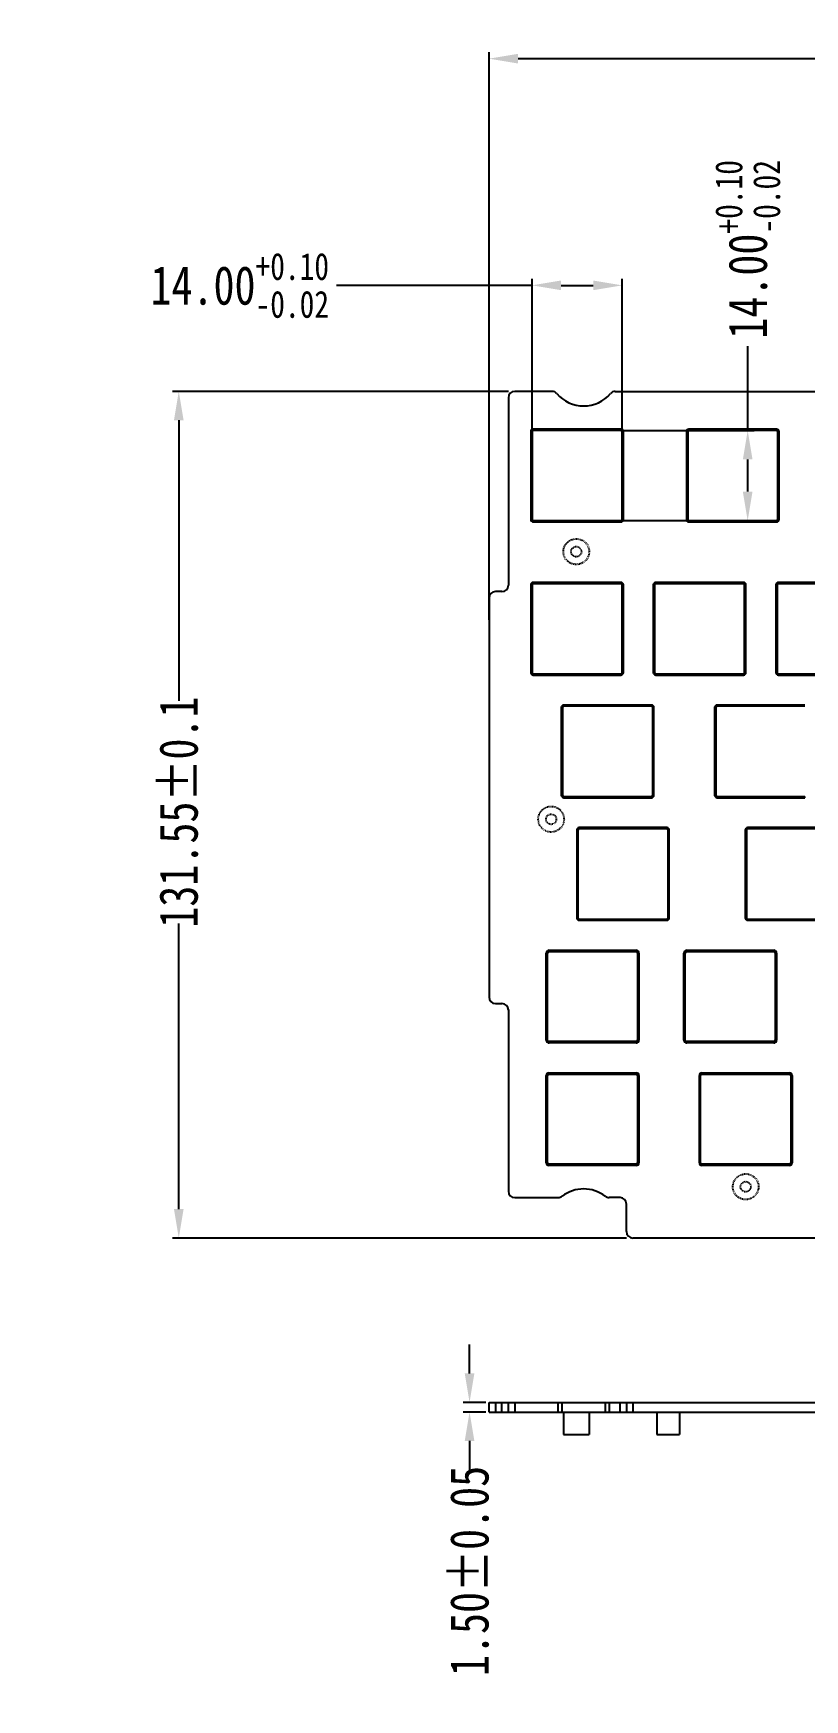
# Model space of a CAD drawing. Header units: inches. Extents: x 1530 to 2079, y 82 to 346.
# Drawn here: x 1529.9 to 1649.8, y 86.2 to 345.1 of the extents above; entities that cross this region are included whole.
import ezdxf

# ---------------------------------------------------------------- set-up
doc = ezdxf.new("R2010")
doc.units = ezdxf.units.IN
doc.header["$LTSCALE"] = 0.909449
doc.header["$MEASUREMENT"] = 0
doc.header["$PDMODE"] = 3
doc.header["$PDSIZE"] = 0.3125
doc.linetypes.add('HIDDEN', pattern=[0.2, 0.1, -0.1])
doc.linetypes.add('PHANTOM', pattern=[0.8, 0.45, -0.05, 0.1, -0.05, 0.1, -0.05])
doc.layers.get('0').update_dxf_attribs({"linetype": 'CONTINUOUS'})
doc.layers.get('Defpoints').update_dxf_attribs({"linetype": 'CONTINUOUS'})
doc.layers.add('DEFAULT_2', color=8, linetype='HIDDEN')
doc.layers.add('DEFAULT_3', color=7, linetype='PHANTOM')
doc.styles.get("Standard").update_dxf_attribs({"font": 'txt', "width": 0.8})
doc.dimstyles.get("Standard").update_dxf_attribs({"dimtxt": 6, "dimasz": 4.5, "dimexe": 1, "dimexo": 1, "dimgap": 0.09, "dimtad": 0, "dimzin": 1, "dimdsep": 46, "dimtxsty": 'Standard', "dimcen": 0.09, "dimclrd": 5, "dimclre": 5, "dimclrt": 1, "dimadec": 0, "dimazin": 0, "dimtp": 0.01, "dimtm": 0.01, "dimtfac": 1, "dimtofl": 0, "dimtmove": 0, "dimatfit": 3, "dimfxl": 1, "dimtolj": 1, "dimtzin": 4, "dimarcsym": 0})

# ---------------------------------------------------------------- blocks, each defined once
blk = doc.blocks.new('*D3')
at = {"layer": 'DEFAULT_3', "color": 3, "linetype": 'ByBlock', "lineweight": -2, "transparency": 16777216}
for p, q in [((1607.43, 305.91), (1577.04, 305.91)), ((1607.43, 283.16), (1607.43, 306.91)), ((1611.93, 305.91), (1616.93, 305.91)), ((1621.43, 283.16), (1621.43, 306.91))]:
    blk.add_line(p, q, dxfattribs=at)
at = {"layer": 'DEFAULT_3', "color": 3, "linetype": 'ByBlock', "transparency": 16777216}
for points in [[(1611.93, 306.66), (1611.93, 305.16), (1607.43, 305.91)], [(1616.93, 305.16), (1616.93, 306.66), (1621.43, 305.91)]]:
    blk.add_solid(points, dxfattribs=at)
at = {"layer": 'Defpoints', "color": 0, "linetype": 'ByBlock', "transparency": 16777216}
for p in [(1621.43, 305.91), (1607.43, 282.16), (1621.43, 282.16)]:
    blk.add_point(p, dxfattribs=at)
at = {"layer": 'DEFAULT_3', "color": 3, "linetype": 'ByBlock', "transparency": 16777216, "insert": (1561.99, 305.91), "char_height": 6, "attachment_point": 5}
blk.add_mtext('\\A1;14.00{\\H0.7x;\\S+0.10^ -0.02;}', dxfattribs=at)
blk = doc.blocks.new('*D4')
at = {"layer": 'DEFAULT_3', "color": 3, "linetype": 'ByBlock', "lineweight": -2, "transparency": 16777216}
for p, q in [((1640.94, 283.36), (1640.94, 296.45)), ((1621.23, 283.36), (1641.94, 283.36)), ((1640.94, 273.86), (1640.94, 278.86)), ((1621.23, 269.36), (1641.94, 269.36))]:
    blk.add_line(p, q, dxfattribs=at)
at = {"layer": 'DEFAULT_3', "color": 3, "linetype": 'ByBlock', "transparency": 16777216}
for points in [[(1641.69, 278.86), (1640.19, 278.86), (1640.94, 283.36)], [(1640.19, 273.86), (1641.69, 273.86), (1640.94, 269.36)]]:
    blk.add_solid(points, dxfattribs=at)
at = {"layer": 'Defpoints', "color": 0, "linetype": 'ByBlock', "transparency": 16777216}
for p in [(1620.23, 283.36), (1640.94, 283.36), (1620.23, 269.36)]:
    blk.add_point(p, dxfattribs=at)
at = {"layer": 'DEFAULT_3', "color": 3, "linetype": 'ByBlock', "transparency": 16777216, "insert": (1640.94, 311.5), "char_height": 6, "attachment_point": 5, "rotation": 90}
blk.add_mtext('\\A1;14.00{\\H0.7x;\\S+0.10^ -0.02;}', dxfattribs=at)
blk = doc.blocks.new('*D5')
at = {"layer": 'DEFAULT_3', "color": 3, "linetype": 'ByBlock', "lineweight": -2, "transparency": 16777216}
for p, q in [((1600.74, 253.95), (1600.74, 342.13)), ((2037.9, 254.37), (2037.9, 342.13)), ((1605.24, 341.13), (1678.37, 341.13)), ((2033.4, 341.13), (1714.55, 341.13))]:
    blk.add_line(p, q, dxfattribs=at)
at = {"layer": 'DEFAULT_3', "color": 3, "linetype": 'ByBlock', "transparency": 16777216}
for points in [[(1605.24, 341.88), (1605.24, 340.38), (1600.74, 341.13)], [(2033.4, 340.38), (2033.4, 341.88), (2037.9, 341.13)]]:
    blk.add_solid(points, dxfattribs=at)
at = {"layer": 'Defpoints', "color": 0, "linetype": 'ByBlock', "transparency": 16777216}
for p in [(1600.74, 341.13), (1600.74, 252.95), (2037.9, 253.37)]:
    blk.add_point(p, dxfattribs=at)
at = {"layer": 'DEFAULT_3', "color": 3, "linetype": 'ByBlock', "transparency": 16777216, "insert": (1696.46, 341.13), "char_height": 6, "attachment_point": 5}
blk.add_mtext('437.16%%P0.1', dxfattribs=at)
blk = doc.blocks.new('*D7')
at = {"layer": 'DEFAULT_3', "color": 3, "linetype": 'ByBlock', "lineweight": -2, "transparency": 16777216}
for p, q in [((1603.74, 289.44), (1551.51, 289.44)), ((1552.51, 284.94), (1552.51, 241.36)), ((1552.51, 162.39), (1552.51, 206.78)), ((1622.1, 157.89), (1551.51, 157.89))]:
    blk.add_line(p, q, dxfattribs=at)
at = {"layer": 'DEFAULT_3', "color": 3, "linetype": 'ByBlock', "transparency": 16777216}
for points in [[(1551.76, 284.94), (1553.26, 284.94), (1552.51, 289.44)], [(1551.76, 162.39), (1553.26, 162.39), (1552.51, 157.89)]]:
    blk.add_solid(points, dxfattribs=at)
at = {"layer": 'Defpoints', "color": 0, "linetype": 'ByBlock', "transparency": 16777216}
for p in [(1552.51, 289.44), (1604.74, 289.44), (1623.1, 157.89)]:
    blk.add_point(p, dxfattribs=at)
at = {"layer": 'DEFAULT_3', "color": 3, "linetype": 'ByBlock', "transparency": 16777216, "insert": (1552.51, 224.07), "char_height": 6, "attachment_point": 5, "rotation": 90}
blk.add_mtext('\\A1;131.55%%P0.1', dxfattribs=at)
blk = doc.blocks.new('*D11')
at = {"layer": 'DEFAULT_3', "color": 3, "linetype": 'ByBlock', "lineweight": -2, "transparency": 16777216}
for p, q in [((1597.71, 136.86), (1597.71, 141.36)), ((1600.25, 132.36), (1596.71, 132.36)), ((1600.25, 130.86), (1596.71, 130.86)), ((1597.71, 126.36), (1597.71, 121.86))]:
    blk.add_line(p, q, dxfattribs=at)
at = {"layer": 'DEFAULT_3', "color": 3, "linetype": 'ByBlock', "transparency": 16777216}
for points in [[(1596.96, 136.86), (1598.46, 136.86), (1597.71, 132.36)], [(1598.46, 126.36), (1596.96, 126.36), (1597.71, 130.86)]]:
    blk.add_solid(points, dxfattribs=at)
at = {"layer": 'Defpoints', "color": 0, "linetype": 'ByBlock', "transparency": 16777216}
for p in [(1601.25, 132.36), (1597.71, 130.86), (1601.25, 130.86)]:
    blk.add_point(p, dxfattribs=at)
at = {"layer": 'DEFAULT_3', "color": 3, "linetype": 'ByBlock', "transparency": 16777216, "insert": (1597.71, 106.17), "char_height": 6, "attachment_point": 5, "rotation": 90}
blk.add_mtext('1.50%%P0.05', dxfattribs=at)

msp = doc.modelspace()

# ---------------------------------------------------------------- linework, layer by layer
at = {"color": 7, "linetype": 'Continuous'}
for p, q in [((1603.742, 288.437), (1603.742, 259.327)), ((1610.535, 289.437), (1604.742, 289.437)), ((1620.356, 289.437), (1691.152, 289.437)), ((1607.227, 283.157), (1607.227, 269.557)), ((1607.427, 283.157), (1607.227, 283.157)), ((1607.427, 283.157), (1607.427, 269.557)), ((1607.627, 283.557), (1607.627, 283.357)), ((1621.227, 283.557), (1607.627, 283.557)), ((1621.227, 283.357), (1607.627, 283.357)), ((1621.227, 283.357), (1621.227, 283.557)), ((1621.427, 269.557), (1621.427, 283.157)), ((1621.627, 283.157), (1621.427, 283.157)), ((1621.627, 269.557), (1621.627, 283.157)), ((1631.414, 283.157), (1631.414, 269.557)), ((1631.614, 283.157), (1631.414, 283.157)), ((1631.614, 283.157), (1631.614, 269.557)), ((1631.814, 283.557), (1631.814, 283.357)), ((1645.414, 283.557), (1631.814, 283.557)), ((1645.414, 283.357), (1631.814, 283.357)), ((1645.414, 283.357), (1645.414, 283.557)), ((1645.614, 269.557), (1645.614, 283.157)), ((1645.814, 283.157), (1645.614, 283.157)), ((1645.814, 269.557), (1645.814, 283.157)), ((1607.227, 269.557), (1607.427, 269.557)), ((1607.627, 269.357), (1607.627, 269.157)), ((1607.627, 269.357), (1621.227, 269.357)), ((1621.227, 269.157), (1621.227, 269.357)), ((1621.427, 269.557), (1621.627, 269.557)), ((1631.414, 269.557), (1631.614, 269.557)), ((1631.814, 269.357), (1631.814, 269.157)), ((1631.814, 269.357), (1645.414, 269.357)), ((1645.414, 269.157), (1645.414, 269.357)), ((1645.614, 269.557), (1645.814, 269.557)), ((1607.627, 269.157), (1621.227, 269.157)), ((1631.814, 269.157), (1645.414, 269.157)), ((1607.222, 259.358), (1607.222, 245.758)), ((1607.422, 259.358), (1607.222, 259.358)), ((1607.422, 259.358), (1607.422, 245.758)), ((1607.622, 259.758), (1607.622, 259.558)), ((1621.222, 259.758), (1607.622, 259.758)), ((1621.222, 259.558), (1607.622, 259.558)), ((1621.222, 259.558), (1621.222, 259.758)), ((1621.422, 245.758), (1621.422, 259.358)), ((1621.622, 259.358), (1621.422, 259.358)), ((1621.622, 245.758), (1621.622, 259.358)), ((1626.272, 259.358), (1626.272, 245.758)), ((1626.472, 259.358), (1626.272, 259.358)), ((1626.472, 259.358), (1626.472, 245.758)), ((1626.672, 259.758), (1626.672, 259.558)), ((1640.272, 259.758), (1626.672, 259.758)), ((1640.272, 259.558), (1626.672, 259.558)), ((1640.272, 259.558), (1640.272, 259.758)), ((1640.472, 245.758), (1640.472, 259.358)), ((1640.672, 259.358), (1640.472, 259.358)), ((1640.672, 245.758), (1640.672, 259.358)), ((1645.322, 259.358), (1645.322, 245.758)), ((1645.522, 259.358), (1645.322, 259.358)), ((1645.522, 259.358), (1645.522, 245.758)), ((1645.722, 259.758), (1645.722, 259.558)), ((1659.322, 259.758), (1645.722, 259.758)), ((1659.322, 259.558), (1645.722, 259.558)), ((1600.742, 257.327), (1600.742, 195.327)), ((1602.742, 258.327), (1601.742, 258.327)), ((1607.222, 245.758), (1607.422, 245.758)), ((1607.622, 245.558), (1607.622, 245.358)), ((1607.622, 245.558), (1621.222, 245.558)), ((1607.622, 245.358), (1621.222, 245.358)), ((1621.222, 245.358), (1621.222, 245.558)), ((1621.422, 245.758), (1621.622, 245.758)), ((1626.272, 245.758), (1626.472, 245.758)), ((1626.672, 245.558), (1626.672, 245.358)), ((1626.672, 245.558), (1640.272, 245.558)), ((1626.672, 245.358), (1640.272, 245.358)), ((1640.272, 245.358), (1640.272, 245.558)), ((1640.472, 245.758), (1640.672, 245.758)), ((1645.322, 245.758), (1645.522, 245.758)), ((1645.722, 245.558), (1645.722, 245.358)), ((1645.722, 245.558), (1659.322, 245.558)), ((1645.722, 245.358), (1659.322, 245.358)), ((1611.972, 240.308), (1611.972, 226.708)), ((1612.172, 240.308), (1611.972, 240.308)), ((1612.172, 240.308), (1612.172, 226.708)), ((1612.372, 240.708), (1612.372, 240.508)), ((1625.972, 240.708), (1612.372, 240.708)), ((1625.972, 240.508), (1612.372, 240.508)), ((1625.972, 240.508), (1625.972, 240.708)), ((1626.172, 226.708), (1626.172, 240.308)), ((1626.372, 240.308), (1626.172, 240.308)), ((1626.372, 226.708), (1626.372, 240.308)), ((1635.802, 240.308), (1635.802, 226.708)), ((1636.002, 240.308), (1635.802, 240.308)), ((1636.002, 240.308), (1636.002, 226.708)), ((1636.202, 240.708), (1636.202, 240.508)), ((1649.802, 240.708), (1636.202, 240.708)), ((1649.802, 240.508), (1636.202, 240.508)), ((1611.972, 226.708), (1612.172, 226.708)), ((1612.372, 226.508), (1612.372, 226.308)), ((1612.372, 226.508), (1625.972, 226.508)), ((1612.372, 226.308), (1625.972, 226.308)), ((1625.972, 226.308), (1625.972, 226.508)), ((1626.172, 226.708), (1626.372, 226.708)), ((1635.802, 226.708), (1636.002, 226.708)), ((1636.202, 226.508), (1636.202, 226.308)), ((1636.202, 226.508), (1649.802, 226.508)), ((1636.202, 226.308), (1649.802, 226.308)), ((1649.802, 226.308), (1649.802, 226.508)), ((1614.362, 221.258), (1614.362, 207.658)), ((1614.562, 221.258), (1614.362, 221.258)), ((1614.562, 221.258), (1614.562, 207.658)), ((1614.762, 221.658), (1614.762, 221.458)), ((1628.362, 221.658), (1614.762, 221.658)), ((1628.362, 221.458), (1614.762, 221.458)), ((1628.362, 221.458), (1628.362, 221.658)), ((1628.562, 207.658), (1628.562, 221.258)), ((1628.762, 221.258), (1628.562, 221.258)), ((1628.762, 207.658), (1628.762, 221.258)), ((1640.552, 221.258), (1640.552, 207.658)), ((1640.752, 221.258), (1640.552, 221.258)), ((1640.752, 221.258), (1640.752, 207.658)), ((1640.952, 221.658), (1640.952, 221.458)), ((1654.552, 221.658), (1640.952, 221.658)), ((1654.552, 221.458), (1640.952, 221.458)), ((1614.362, 207.658), (1614.562, 207.658)), ((1614.762, 207.458), (1614.762, 207.258)), ((1614.762, 207.458), (1628.362, 207.458)), ((1614.762, 207.258), (1628.362, 207.258)), ((1628.362, 207.258), (1628.362, 207.458)), ((1628.562, 207.658), (1628.762, 207.658)), ((1640.552, 207.658), (1640.752, 207.658)), ((1640.952, 207.458), (1640.952, 207.258)), ((1640.952, 207.458), (1654.552, 207.458)), ((1640.952, 207.258), (1654.552, 207.258)), ((1609.637, 188.658), (1609.637, 202.158)), ((1609.637, 202.158), (1609.837, 202.158)), ((1609.837, 188.658), (1609.837, 202.158)), ((1610.087, 202.608), (1610.087, 202.408)), ((1610.087, 202.608), (1623.587, 202.608)), ((1610.087, 202.408), (1623.587, 202.408)), ((1623.587, 202.608), (1623.587, 202.408)), ((1623.837, 202.158), (1623.837, 188.658)), ((1624.037, 202.158), (1623.837, 202.158)), ((1624.037, 202.158), (1624.037, 188.658)), ((1631.032, 188.658), (1631.032, 202.158)), ((1631.032, 202.158), (1631.232, 202.158)), ((1631.232, 188.658), (1631.232, 202.158)), ((1631.482, 202.608), (1631.482, 202.408)), ((1631.482, 202.608), (1644.982, 202.608)), ((1631.482, 202.408), (1644.982, 202.408)), ((1644.982, 202.608), (1644.982, 202.408)), ((1645.232, 202.158), (1645.232, 188.658)), ((1645.432, 202.158), (1645.232, 202.158)), ((1645.432, 202.158), (1645.432, 188.658)), ((1601.742, 194.327), (1602.742, 194.327)), ((1603.742, 193.327), (1603.742, 165.174)), ((1609.637, 188.658), (1609.837, 188.658)), ((1610.087, 188.208), (1610.087, 188.408)), ((1623.587, 188.408), (1610.087, 188.408)), ((1623.587, 188.208), (1610.087, 188.208)), ((1623.587, 188.208), (1623.587, 188.408)), ((1624.037, 188.658), (1623.837, 188.658)), ((1631.032, 188.658), (1631.232, 188.658)), ((1631.482, 188.208), (1631.482, 188.408)), ((1644.982, 188.408), (1631.482, 188.408)), ((1644.982, 188.208), (1631.482, 188.208)), ((1644.982, 188.208), (1644.982, 188.408)), ((1645.432, 188.658), (1645.232, 188.658)), ((1609.632, 169.558), (1609.632, 183.158)), ((1609.832, 183.158), (1609.632, 183.158)), ((1609.832, 169.558), (1609.832, 183.158)), ((1610.032, 183.558), (1610.032, 183.358)), ((1610.032, 183.558), (1623.632, 183.558)), ((1610.032, 183.358), (1623.632, 183.358)), ((1623.632, 183.358), (1623.632, 183.558)), ((1623.832, 183.158), (1623.832, 169.558)), ((1624.032, 183.158), (1623.832, 183.158)), ((1624.032, 183.158), (1624.032, 169.558)), ((1633.432, 169.558), (1633.432, 183.158)), ((1633.632, 183.158), (1633.432, 183.158)), ((1633.632, 169.558), (1633.632, 183.158)), ((1633.832, 183.558), (1633.832, 183.358)), ((1633.832, 183.558), (1647.432, 183.558)), ((1633.832, 183.358), (1647.432, 183.358)), ((1647.432, 183.358), (1647.432, 183.558)), ((1647.632, 183.158), (1647.632, 169.558)), ((1647.832, 183.158), (1647.632, 183.158)), ((1647.832, 183.158), (1647.832, 169.558)), ((1609.632, 169.558), (1609.832, 169.558)), ((1610.032, 169.358), (1610.032, 169.158)), ((1623.632, 169.358), (1610.032, 169.358)), ((1623.632, 169.158), (1610.032, 169.158)), ((1623.632, 169.158), (1623.632, 169.358)), ((1623.832, 169.558), (1624.032, 169.558)), ((1633.432, 169.558), (1633.632, 169.558)), ((1633.832, 169.358), (1633.832, 169.158)), ((1647.432, 169.358), (1633.832, 169.358)), ((1647.432, 169.158), (1633.832, 169.158)), ((1647.432, 169.158), (1647.432, 169.358)), ((1647.632, 169.558), (1647.832, 169.558)), ((1604.742, 164.174), (1611.475, 164.174)), ((1621.098, 164.174), (1619.415, 164.174)), ((1622.098, 158.892), (1622.098, 163.174)), ((1685.098, 157.892), (1623.098, 157.892)), ((1600.742, 130.858), (1600.742, 132.358)), ((1600.742, 132.358), (2037.904, 132.358)), ((1601.742, 132.358), (1601.742, 130.858)), ((1602.742, 130.858), (1602.742, 132.358)), ((1603.742, 130.858), (1603.742, 132.358)), ((1604.742, 132.358), (1604.742, 130.858)), ((1611.475, 130.858), (1611.475, 132.358)), ((1612.086, 130.858), (1612.086, 132.358)), ((1618.804, 132.358), (1618.804, 130.858)), ((1619.415, 132.358), (1619.415, 130.858)), ((1621.098, 130.858), (1621.098, 132.358)), ((1622.098, 132.358), (1622.098, 130.858)), ((1623.098, 132.358), (1623.098, 130.858)), ((1600.742, 130.858), (2037.904, 130.858)), ((1612.296, 130.858), (1612.296, 127.358)), ((1616.296, 130.858), (1616.296, 127.358)), ((1626.842, 130.858), (1626.842, 127.358)), ((1630.342, 130.858), (1630.342, 127.358)), ((1612.296, 127.358), (1616.296, 127.358)), ((1626.842, 127.358), (1630.342, 127.358))]:
    msp.add_line(p, q, dxfattribs=at)
for centre, radius, start, end in [((1604.742, 288.437), 1, 90, 180), ((1610.535, 288.437), 1, 40.42006, 90), ((1615.445, 292.619), 5.45, 220.42005, 319.57995), ((1620.356, 288.437), 1, 90, 139.57995), ((1607.627, 283.157), 0.4, 90.00032, 179.99968), ((1607.627, 283.157), 0.2, 90, 180.00025), ((1621.227, 283.157), 0.4, 0.00032, 89.99968), ((1621.227, 283.157), 0.2, 0, 90.00025), ((1631.814, 283.157), 0.4, 90.00032, 179.99968), ((1631.814, 283.157), 0.2, 89.99975, 180), ((1645.414, 283.157), 0.4, 0.00032, 89.99968), ((1645.414, 283.157), 0.2, 359.99975, 90), ((1607.627, 269.557), 0.4, 180.00032, 269.99968), ((1607.627, 269.557), 0.2, 180, 270.00025), ((1621.227, 269.557), 0.4, 270.00032, 359.99968), ((1621.227, 269.557), 0.2, 270, 0.00025), ((1631.814, 269.557), 0.4, 180.00032, 269.99968), ((1631.814, 269.557), 0.2, 179.99975, 270), ((1645.414, 269.557), 0.4, 270.00032, 359.99968), ((1645.414, 269.557), 0.2, 269.99975, 0), ((1602.742, 259.327), 1, 270, 0), ((1607.622, 259.358), 0.4, 90.00032, 179.99968), ((1607.622, 259.358), 0.2, 89.99975, 180), ((1621.222, 259.358), 0.4, 0.00032, 89.99968), ((1621.222, 259.358), 0.2, 359.99975, 90), ((1626.672, 259.358), 0.4, 90.00032, 179.99968), ((1626.672, 259.358), 0.2, 89.99975, 180), ((1640.272, 259.358), 0.4, 0.00032, 89.99968), ((1640.272, 259.358), 0.2, 359.99975, 90), ((1645.722, 259.358), 0.4, 90.00032, 179.99968), ((1645.722, 259.358), 0.2, 89.99975, 180), ((1601.742, 257.327), 1, 90, 180), ((1607.622, 245.758), 0.4, 180.00032, 269.99968), ((1607.622, 245.758), 0.2, 179.99975, 270), ((1621.222, 245.758), 0.4, 270.00032, 359.99968), ((1621.222, 245.758), 0.2, 269.99975, 360), ((1626.672, 245.758), 0.4, 180.00032, 269.99968), ((1626.672, 245.758), 0.2, 179.99975, 270), ((1640.272, 245.758), 0.4, 270.00032, 359.99968), ((1640.272, 245.758), 0.2, 269.99975, 360), ((1645.722, 245.758), 0.4, 180.00032, 269.99968), ((1645.722, 245.758), 0.2, 179.99975, 270), ((1612.372, 240.308), 0.4, 90.00032, 179.99968), ((1612.372, 240.308), 0.2, 89.99975, 180), ((1625.972, 240.308), 0.4, 0.00032, 89.99968), ((1625.972, 240.308), 0.2, 359.99975, 90), ((1636.202, 240.308), 0.4, 90.00032, 179.99968), ((1636.202, 240.308), 0.2, 89.99975, 180), ((1612.372, 226.708), 0.4, 180.00032, 269.99968), ((1612.372, 226.708), 0.2, 179.99975, 270), ((1625.972, 226.708), 0.4, 270.00032, 359.99968), ((1625.972, 226.708), 0.2, 269.99975, 360), ((1636.202, 226.708), 0.4, 180.00032, 269.99968), ((1636.202, 226.708), 0.2, 179.99975, 270), ((1614.762, 221.258), 0.4, 90.00032, 179.99968), ((1614.762, 221.258), 0.2, 89.99975, 180), ((1628.362, 221.258), 0.4, 0.00032, 89.99968), ((1628.362, 221.258), 0.2, 359.99975, 90), ((1640.952, 221.258), 0.4, 90.00032, 179.99968), ((1640.952, 221.258), 0.2, 89.99975, 180), ((1614.762, 207.658), 0.4, 180.00032, 269.99968), ((1614.762, 207.658), 0.2, 179.99975, 270), ((1628.362, 207.658), 0.4, 270.00032, 359.99968), ((1628.362, 207.658), 0.2, 269.99975, 0), ((1640.952, 207.658), 0.4, 180.00032, 269.99968), ((1640.952, 207.658), 0.2, 179.99975, 270), ((1610.087, 202.158), 0.45, 90, 180), ((1610.087, 202.158), 0.25, 90, 180), ((1623.587, 202.158), 0.45, 0, 90), ((1623.587, 202.158), 0.25, 0, 90), ((1631.482, 202.158), 0.45, 90, 180), ((1631.482, 202.158), 0.25, 90, 180), ((1644.982, 202.158), 0.45, 0, 90), ((1644.982, 202.158), 0.25, 0, 90), ((1601.742, 195.327), 1, 180, 270), ((1602.742, 193.327), 1, 0, 90), ((1610.087, 188.658), 0.45, 180, 270), ((1610.087, 188.658), 0.25, 180, 270), ((1623.587, 188.658), 0.45, 270, 0), ((1623.587, 188.658), 0.25, 270, 0), ((1631.482, 188.658), 0.45, 180, 270), ((1631.482, 188.658), 0.25, 180, 270), ((1644.982, 188.658), 0.45, 270, 0), ((1644.982, 188.658), 0.25, 270, 0), ((1610.032, 183.158), 0.4, 90.01999, 179.98433), ((1610.032, 183.158), 0.2, 90, 179.99341), ((1623.632, 183.158), 0.4, 0.01999, 89.98433), ((1623.632, 183.158), 0.2, 0, 89.99341), ((1633.832, 183.158), 0.4, 90.01999, 179.98433), ((1633.832, 183.158), 0.2, 90, 179.99341), ((1647.432, 183.158), 0.4, 0.01999, 89.98433), ((1647.432, 183.158), 0.2, 0, 89.99341), ((1610.032, 169.558), 0.4, 180.01998, 269.98433), ((1610.032, 169.558), 0.2, 180, 269.99341), ((1623.632, 169.558), 0.4, 270.01998, 359.98433), ((1623.632, 169.558), 0.2, 270, 359.99341), ((1633.832, 169.558), 0.4, 180.01998, 269.98433), ((1633.832, 169.558), 0.2, 180, 269.99341), ((1647.432, 169.558), 0.4, 270.01998, 359.98433), ((1647.432, 169.558), 0.2, 270, 359.99341), ((1604.742, 165.174), 1, 180, 270), ((1611.475, 165.174), 1, 270, 307.64162), ((1615.445, 160.027), 5.5, 52.35838, 127.64162), ((1619.415, 165.174), 1, 232.35838, 270), ((1621.098, 163.174), 1, 0, 90), ((1623.098, 158.892), 1, 180, 270)]:
    msp.add_arc(centre, radius, start, end, dxfattribs=at)
at = {"layer": 'DEFAULT_2', "color": 8, "linetype": 'HIDDEN'}
for centre, radius in [((1614.296, 264.535), 2), ((1614.296, 264.535), 0.8), ((1610.392, 222.958), 2), ((1610.392, 222.958), 0.8), ((1640.632, 165.858), 2), ((1640.632, 165.858), 0.8)]:
    msp.add_circle(centre, radius, dxfattribs=at)

# ---------------------------------------------------------------- dimensions: what is measured, and where the dimension line sits
at = {"layer": 'DEFAULT_3', "linetype": 'ByBlock'}
for base, p1, p2, text, picture, middle in [((1600.742, 341.127), (2037.904, 253.369), (1600.742, 252.949), '<>%%P0.1', '*D5', (1696.465, 341.127)), ((1621.427, 305.915), (1607.427, 282.157), (1621.427, 282.157), '\\A1;<>{\\H0.7x;\\S+0.10^ -0.02;}', '*D3', (1561.99, 305.915))]:
    dim = msp.add_linear_dim(base=base, p1=p1, p2=p2, text=text, dimstyle='Standard', override={"dimclrd": 3, "dimclre": 3, "dimclrt": 3, "dimtfillclr": 256}, dxfattribs=at)
    dim.commit()
    dim.dimension.update_dxf_attribs({"geometry": picture, "text_midpoint": middle, "dimtype": 160})
for base, p1, p2, text, picture, middle in [((1640.936, 283.357), (1620.227, 269.357), (1620.227, 283.357), '\\A1;<>{\\H0.7x;\\S+0.10^ -0.02;}', '*D4', (1640.936, 311.505)), ((1552.51, 289.437), (1623.0979, 157.8918), (1604.7423, 289.437), '<>%%P0.1', '*D7', (1552.51, 224.0662))]:
    dim = msp.add_linear_dim(base=base, p1=p1, p2=p2, angle=90, text=text, dimstyle='Standard', override={"dimclrd": 3, "dimclre": 3, "dimclrt": 3, "dimtfillclr": 256}, dxfattribs=at)
    dim.commit()
    dim.dimension.update_dxf_attribs({"geometry": picture, "text_midpoint": middle, "dimtype": 160})
dim = msp.add_linear_dim(base=(1597.71, 130.858), p1=(1601.245, 132.358), p2=(1601.245, 130.858), angle=90, text='<>%%P0.05', dimstyle='Standard', override={"dimclrd": 3, "dimclre": 3, "dimclrt": 3, "dimtfillclr": 256}, dxfattribs=at)
dim.commit()
dim.dimension.update_dxf_attribs({"geometry": '*D11', "text_midpoint": (1597.71, 106.168)})

doc.saveas('drawing.dxf')
